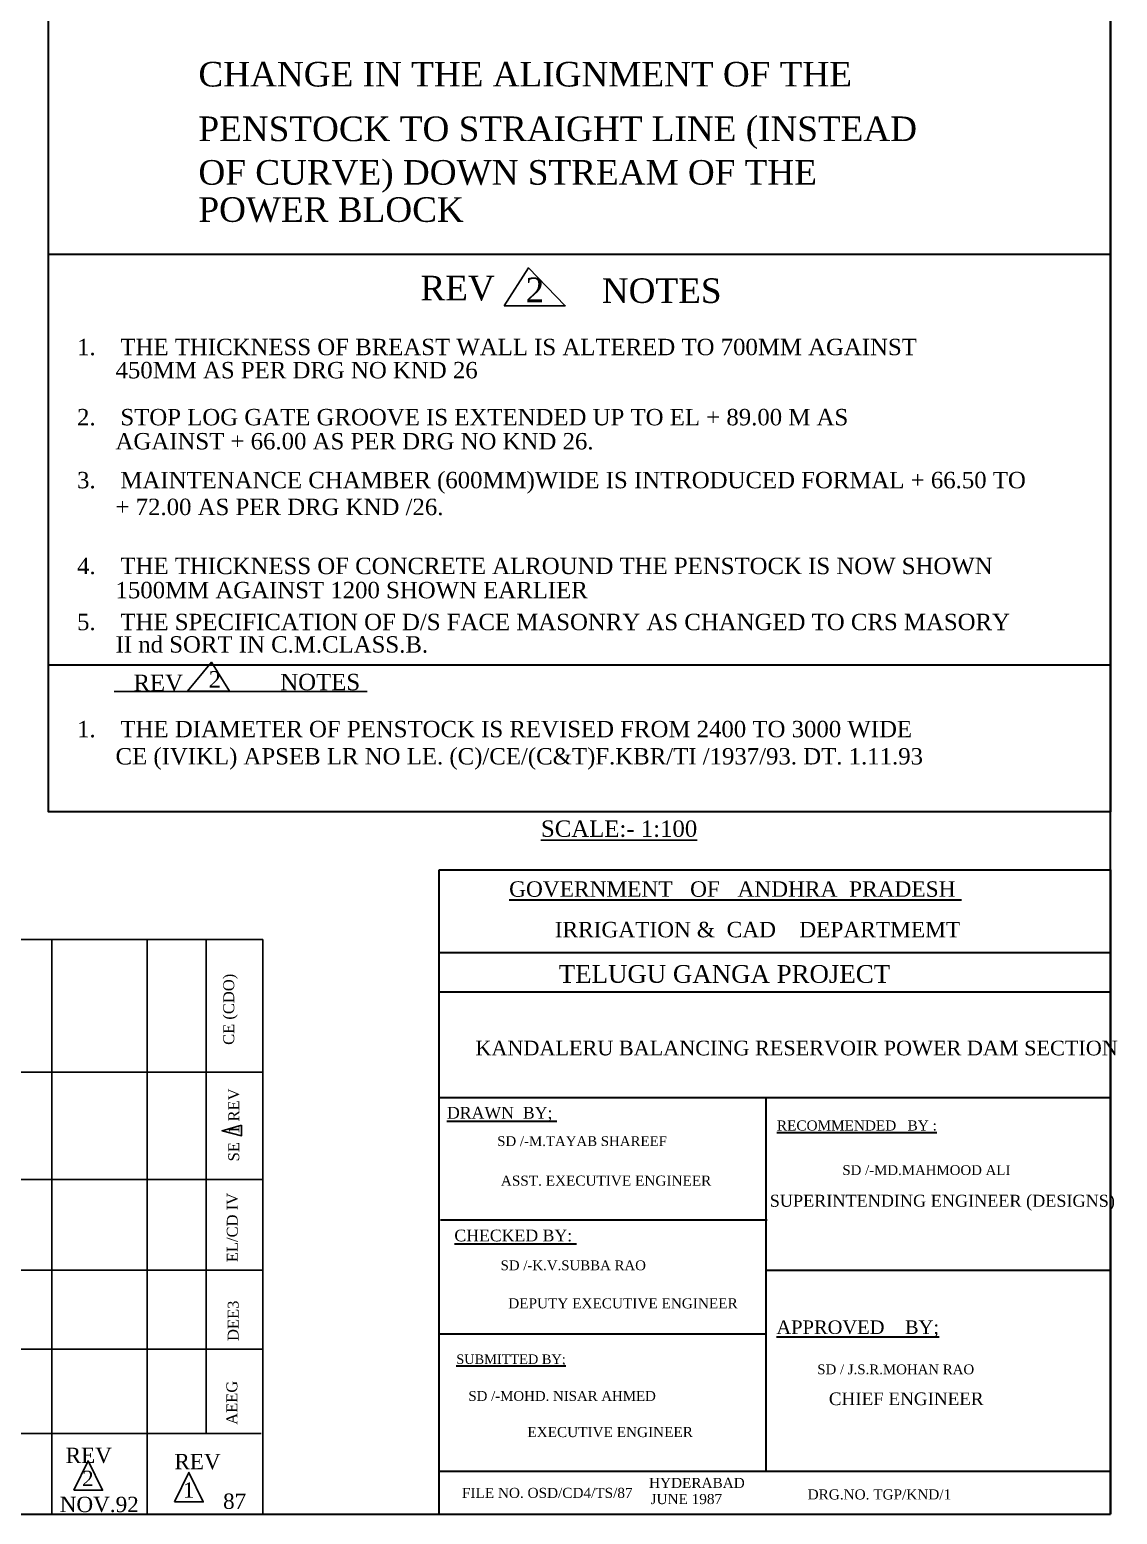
# Model space of a CAD drawing. Header units: millimetres. Extents: x 2996 to 98986, y 1917 to 60648.
# Drawn here: x 79100 to 98986, y 1917 to 29066 of the extents above; entities that cross this region are included whole.
import ezdxf

# ---------------------------------------------------------------- set-up
doc = ezdxf.new("R2010")
doc.units = ezdxf.units.MM
doc.header["$MEASUREMENT"] = 0
doc.layers.add('DWG.LINE', color=10, linetype='Continuous')
doc.layers.add('TEXT', color=7, linetype='Continuous')
doc.layers.add('TITLE', color=7, linetype='Continuous', lineweight=30)
doc.styles.get("Standard").update_dxf_attribs({"font": 'times.ttf', "height": 300})

msp = doc.modelspace()

# ---------------------------------------------------------------- linework, layer by layer
at = {"layer": 'DWG.LINE', "ltscale": 0.2}
for p, q in [((73560.4, 12429.9), (83363.5, 12429.9)), ((79505.2, 1916.7), (79505.2, 12429.9)), ((81247.2, 1916.7), (81247.2, 12429.9)), ((82325.6, 3395.3), (82325.6, 12429.9)), ((83363.5, 12429.9), (83363.5, 1916.7)), ((73560.4, 9999.5), (83363.5, 9999.5)), ((73560.4, 8038.5), (83363.5, 8038.5)), ((73560.4, 6381.4), (83363.5, 6381.4)), ((73560.4, 4934.4), (83363.5, 4934.4)), ((73528.4, 3395.3), (83331.4, 3395.3))]:
    msp.add_line(p, q, dxfattribs=at)
for points in [[(87777.1, 24018.3), (88890.6, 24018.3), (88218.9, 24710.8), (87777.1, 24018.3)], [(81983.8, 16971.2), (82751.4, 16971.2), (82425.5, 17499.2), (81983.8, 16971.2)], [(80645.2, 16961), (85272.3, 16961)], [(82974.3, 9030.1), (82974.3, 8838.5), (82616.7, 8931.7), (82974.3, 9030.1)], [(79905.4, 2356.9), (80431.1, 2356.9), (80168.3, 2896.6), (79905.4, 2356.9)], [(81748.1, 2144.5), (82273.8, 2144.5), (82010.9, 2684.3), (81748.1, 2144.5)]]:
    msp.add_lwpolyline(points, dxfattribs=at)
at = {"layer": 'TITLE', "ltscale": 0.2}
for p, q in [((98864.4, 1916.7), (98864.4, 60647.7)), ((2995.9, 1916.7), (98864.4, 1916.7))]:
    msp.add_line(p, q, dxfattribs=at)
at = {"layer": 'TITLE', "lineweight": 30}
for p, q in [((86588.1, 13702.8), (98864.4, 13702.8)), ((98864.4, 13702.8), (98864.4, 1916.7)), ((86588.1, 12192), (98864.4, 12192)), ((86588.1, 11472.1), (98864.4, 11472.1)), ((86588.1, 9537.9), (98864.4, 9537.9)), ((86613.7, 7303.7), (92584.6, 7303.7)), ((86588.1, 5215.2), (92559, 5215.2)), ((98864.4, 2701), (86588.1, 2701)), ((86588.1, 1916.7), (98864.4, 1916.7))]:
    msp.add_line(p, q, dxfattribs=at)
at = {"layer": 'TITLE', "ltscale": 0.2}
msp.add_lwpolyline([(79442.3, 58836.2), (98864.4, 58836.2), (98864.4, 14762.6), (79442.3, 14762.6)], close=True, dxfattribs=at)
for points in [[(79442.3, 24959.3), (98864.4, 24959.3)], [(79442.3, 17453.8), (98864.4, 17453.8)]]:
    msp.add_lwpolyline(points, dxfattribs=at)
at = {"layer": 'TITLE'}
msp.add_lwpolyline([(86588.1, 1916.7), (86588.1, 13702.8)], dxfattribs=at)
at = {"layer": 'TITLE', "lineweight": 30}
for points in [[(92559, 9537.9), (92559, 2701)], [(92559, 6380.9), (98864.4, 6380.9)]]:
    msp.add_lwpolyline(points, dxfattribs=at)

# ---------------------------------------------------------------- texts
at = {"layer": 'TEXT', "ltscale": 0.2}
for s, height, p in [('CHANGE IN THE ALIGNMENT OF THE', 450, (82184.9, 28027.1)), ('PENSTOCK TO STRAIGHT LINE (INSTEAD', 450, (82184.9, 27028.9)), ('OF CURVE) DOWN STREAM OF THE', 450, (82184.9, 26231.7)), ('POWER BLOCK', 450, (82184.9, 25551.8)), ('REV', 450, (86244.3, 24116.2)), ('2', 450, (88166.5, 24082.7)), ('NOTES', 450, (89560.1, 24069.1)), ('1.    THE THICKNESS OF BREAST WALL IS ALTERED TO 700MM AGAINST', 300, (79965.8, 23113.3)), ('450MM AS PER DRG NO KND 26', 300, (80669.3, 22689.9)), ('2.    STOP LOG GATE GROOVE IS EXTENDED UP TO EL + 89.00 M AS', 300, (79965.8, 21830.7)), ('AGAINST + 66.00 AS PER DRG NO KND 26.', 300, (80669.3, 21390.6)), ('3.    MAINTENANCE CHAMBER (600MM)WIDE IS INTRODUCED FORMAL + 66.50 TO', 300, (79965.8, 20679.7)), ('+ 72.00 AS PER DRG KND /26.', 300, (80669.3, 20189.3)), ('4.    THE THICKNESS OF CONCRETE ALROUND THE PENSTOCK IS NOW SHOWN', 300, (79965.8, 19110)), ('1500MM AGAINST 1200 SHOWN EARLIER', 300, (80669.3, 18667.7)), ('5.    THE SPECIFICATION OF D/S FACE MASONRY AS CHANGED TO CRS MASORY', 300, (79965.8, 18084.9)), ('II nd SORT IN C.M.CLASS.B.', 300, (80669.3, 17674.6)), ('REV', 300, (80997.6, 16971.7)), ('2', 300, (82373.2, 17035.6)), ('NOTES', 300, (83681.3, 16986)), ('1.    THE DIAMETER OF PENSTOCK IS REVISED FROM 2400 TO 3000 WIDE', 300, (79965.8, 16126.4)), ('CE (IVIKL) APSEB LR NO LE. (C)/CE/(C&T)F.KBR/TI /1937/93. DT. 1.11.93', 300, (80669.3, 15629.1)), ('%%USCALE:- 1:100', 300, (88447.9, 14305.5)), ('REV', 280, (79756.7, 2854.7)), ('REV', 280, (81746, 2741.7)), ('2', 280, (80057.6, 2433.4)), ('1', 280, (81900.2, 2221.1)), ('NOV.92', 280, (79649.3, 1957.6)), ('87', 280, (82635.3, 2016))]:
    msp.add_text(s, height=height, dxfattribs=at).set_placement(p)
for s, p in [('CE (CDO)', (82838.9, 10501)), ('SE  1 REV', (82930.4, 8370.6)), ('EL/CD IV', (82903.4, 6527)), ('DEE3', (82919.9, 5086.1)), ('AEEG', (82896.9, 3553.6))]:
    msp.add_text(s, height=200, rotation=90, dxfattribs=at).set_placement(p)
at = {"layer": 'TITLE', "lineweight": 30}
for s, height, p in [('%%UGOVERNMENT   OF   ANDHRA  PRADESH ', 282.728, (87865.7, 13209.6)), ('IRRIGATION &  CAD    DEPARTMEMT ', 282.728, (88700, 12468.1)), ('TELUGU GANGA PROJECT', 325.238, (88773.5, 11635.8)), ('KANDALERU BALANCING RESERVOIR POWER DAM SECTION', 268.429, (87248.7, 10309.4)), ('%%UDRAWN  BY; ', 214.759, (86729.2, 9151.9)), ('%%URECOMMENDED   BY :', 184.301, (92762.6, 8935)), ('SD /-M.TAYAB SHAREEF', 179.904, (87647.5, 8651.6)), ('SD /-MD.MAHMOOD ALI', 179.904, (93958.7, 8121.5)), ('ASST. EXECUTIVE ENGINEER', 184.559, (87713.9, 7926.3)), ('SUPERINTENDING ENGINEER (DESIGNS)', 219.9, (92631.7, 7540.5)), ('%%UCHECKED BY: ', 214.759, (86864.5, 6908)), ('SD /-K.V.SUBBA RAO', 179.904, (87709.5, 6379.9)), ('DEPUTY EXECUTIVE ENGINEER', 184.559, (87849.2, 5682.5)), ('%%UAPPROVED    BY;', 247.799, (92752.8, 5214.6)), ('%%USUBMITTED BY;', 173.46, (86899.8, 4666.9)), ('SD / J.S.R.MOHAN RAO', 179.904, (93499.9, 4477.7)), ('SD /-MOHD. NISAR AHMED', 179.904, (87121, 3990.5)), ('CHIEF ENGINEER', 230.082, (93712.4, 3914)), ('EXECUTIVE ENGINEER', 184.559, (88199.2, 3329)), ('HYDERABAD', 184.56, (90423.5, 2399.1)), ('FILE NO. OSD/CD4/TS/87', 184.559, (87002.6, 2216.3)), ('JUNE 1987', 184.56, (90451.6, 2103.9)), ('DRG.NO. TGP/KND/1', 184.559, (93323.4, 2188.2))]:
    msp.add_text(s, height=height, dxfattribs=at).set_placement(p)

doc.saveas('drawing.dxf')
